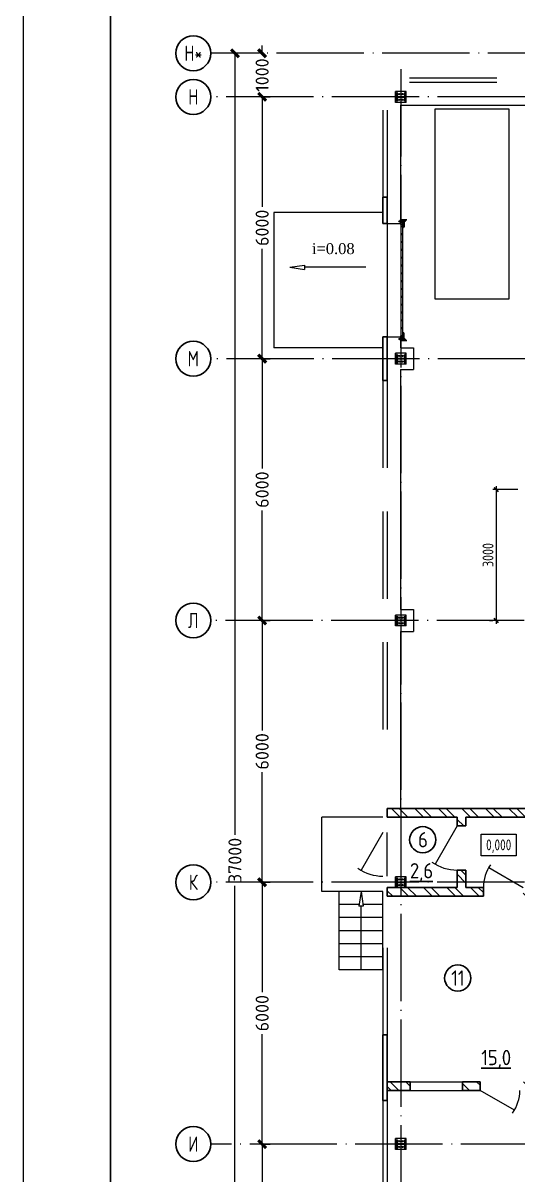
# Model space of a CAD drawing. Extents: x -965262 to 1142518, y -357520 to 71675.
# Drawn here: x -78132 to -66795, y -187860 to -161459 of the extents above; entities that cross this region are included whole.
import ezdxf

# ---------------------------------------------------------------- set-up
doc = ezdxf.new("R2010")
doc.units = 0
doc.header["$LTSCALE"] = 10
doc.linetypes.add('DOTE', pattern=[2.42, 2, -0.2, 0.02, -0.2])
doc.layers.get('0').update_dxf_attribs({"linetype": 'CONTINUOUS', "lineweight": 30})
doc.layers.get('Defpoints').update_dxf_attribs({"linetype": 'CONTINUOUS'})
doc.layers.add('DOTE', color=7, linetype='DOTE', lineweight=9)
doc.styles.add('2.5', font='times.ttf', dxfattribs={"height": 2.5})
doc.styles.add('GOST 2.304', font='isocpeur.ttf', dxfattribs={"width": 0.75, "height": 250})
doc.styles.add('GOST-2.304_Type-B', font='isocpeur.ttf', dxfattribs={"width": 0.9})
doc.styles.get("Standard").update_dxf_attribs({"font": 'isocpeur.ttf', "height": 300})
doc.styles.add('ГОСТ 2м', font='isocpeur.ttf', dxfattribs={"width": 0.8, "height": 250})
doc.dimstyles.get("Standard").update_dxf_attribs({"dimscale": 100, "dimtxt": 300, "dimasz": 1.8, "dimexe": 1.8, "dimexo": 0.625, "dimgap": 0.9, "dimtad": 0, "dimdec": 0, "dimzin": 0, "dimdsep": 46, "dimtxsty": 'Standard', "dimblk": 'ARCHTICK', "dimcen": 0.9, "dimclrd": 256, "dimclre": 256, "dimclrt": 256, "dimadec": 0, "dimazin": 0, "dimtfac": 1, "dimtdec": 0, "dimtofl": 0, "dimtmove": 0, "dimatfit": 3, "dimfxl": 1, "dimtolj": 1, "dimtzin": 0, "dimlwd": 15, "dimlwe": 15, "dimarcsym": 0})
doc.dimstyles.new('ГОСТ 2м', dxfattribs={"dimtxt": 250, "dimasz": 100, "dimexe": 75, "dimexo": 150, "dimgap": 62.5, "dimtad": 1, "dimdec": 0, "dimtxsty": 'ГОСТ 2м', "dimblk": 'ARCHTICK', "dimcen": 150, "dimdle": 75, "dimclrd": 256, "dimclre": 256, "dimclrt": 256, "dimadec": 0, "dimazin": 0, "dimtfac": 1, "dimtdec": 0, "dimtmove": 0, "dimatfit": 3, "dimldrblk": 'OBLIQUE', "dimfxl": 1, "dimlwd": 15, "dimlwe": 15, "dimarcsym": 0})

# ---------------------------------------------------------------- blocks, each defined once
blk = doc.blocks.new('MC2')
at = {"lineweight": 15}
for p, q in [((68127, 41566), (68127, 39900)), ((69794, 41566), (68127, 41566)), ((69794, 41566), (69794, 39900)), ((69794, 39900), (68127, 39900))]:
    blk.add_line(p, q, dxfattribs=at)
for p, q in [((69627, 41400), (68294, 41400)), ((68294, 41400), (68294, 41320)), ((68934, 41320), (68294, 41320)), ((68934, 41320), (68934, 40146)), ((69627, 41320), (68987, 41320)), ((68987, 41320), (68987, 40146)), ((69627, 41400), (69627, 41320)), ((68934, 40146), (68294, 40146)), ((68294, 40146), (68294, 40066)), ((69627, 40066), (68294, 40066)), ((69627, 40146), (68987, 40146)), ((69627, 40146), (69627, 40066))]:
    blk.add_line(p, q)
for centre in [(68527, 41033), (68527, 40433), (69394, 41033), (69394, 40433)]:
    blk.add_circle(centre, 107, dxfattribs=at)
blk = doc.blocks.new('anchor.bolt')
for p, q in [((-0.07, 0), (-0.07, -0.72)), ((0.07, 0), (0.07, -0.06)), ((-0.1, -0.04), (-0.07, -0.03)), ((-0.1, -0.04), (0.09, -0.06)), ((0.07, -0.07), (-0.1, -0.04)), ((-0.1, -0.11), (-0.07, -0.1)), ((-0.1, -0.11), (0.09, -0.13)), ((0.07, -0.14), (-0.1, -0.11)), ((-0.1, -0.18), (-0.07, -0.17)), ((-0.1, -0.18), (0.09, -0.2)), ((0.07, -0.21), (-0.1, -0.18)), ((-0.1, -0.25), (-0.07, -0.24)), ((-0.1, -0.25), (0.09, -0.27)), ((0.07, -0.28), (-0.1, -0.25)), ((-0.1, -0.32), (-0.07, -0.31)), ((-0.1, -0.32), (0.09, -0.34)), ((0.07, -0.35), (-0.1, -0.32)), ((-0.1, -0.39), (-0.07, -0.38)), ((-0.1, -0.39), (0.09, -0.41)), ((0.07, -0.42), (-0.1, -0.39)), ((-0.1, -0.46), (-0.07, -0.45)), ((-0.1, -0.46), (0.09, -0.48)), ((0.07, -0.49), (-0.1, -0.46)), ((-0.1, -0.53), (-0.07, -0.52)), ((-0.1, -0.53), (0.09, -0.55)), ((0.07, -0.56), (-0.1, -0.53)), ((-0.09, -0.6), (-0.07, -0.59)), ((-0.09, -0.6), (0.09, -0.62)), ((0.07, -0.63), (-0.09, -0.6)), ((-0.07, -0.72), (0, -0.8)), ((-0.04, -0.62), (-0.06, -0.63)), ((-0.06, -0.64), (-0.06, -0.63)), ((-0.06, -0.73), (-0.06, -0.64)), ((0, -0.79), (-0.06, -0.73)), ((-0.01, -0.63), (-0.04, -0.62)), ((-0.03, -0.63), (0, -0.79)), ((-0.03, -0.63), (0.01, -0.78)), ((-0.02, -0.63), (0.01, -0.77)), ((-0.01, -0.63), (0.02, -0.76)), ((0.03, -0.69), (-0.01, -0.63)), ((0, -0.64), (0.03, -0.75)), ((0, -0.8), (0.07, -0.72)), ((0, -0.79), (0.03, -0.74)), ((0.01, -0.66), (0.03, -0.74)), ((0.03, -0.74), (0.03, -0.69)), ((0.07, -0.06), (0.09, -0.06)), ((0.09, -0.06), (0.07, -0.07)), ((0.07, -0.07), (0.07, -0.13)), ((0.07, -0.13), (0.09, -0.13)), ((0.09, -0.13), (0.07, -0.14)), ((0.07, -0.14), (0.07, -0.2)), ((0.07, -0.2), (0.09, -0.2)), ((0.09, -0.2), (0.07, -0.21)), ((0.07, -0.21), (0.07, -0.27)), ((0.07, -0.27), (0.09, -0.27)), ((0.09, -0.27), (0.07, -0.28)), ((0.07, -0.28), (0.07, -0.34)), ((0.07, -0.33), (0.09, -0.34)), ((0.09, -0.34), (0.07, -0.35)), ((0.07, -0.35), (0.07, -0.41)), ((0.07, -0.4), (0.09, -0.41)), ((0.09, -0.41), (0.07, -0.42)), ((0.07, -0.42), (0.07, -0.48)), ((0.07, -0.47), (0.09, -0.48)), ((0.09, -0.48), (0.07, -0.49)), ((0.07, -0.49), (0.07, -0.55)), ((0.07, -0.55), (0.09, -0.55)), ((0.09, -0.55), (0.07, -0.56)), ((0.07, -0.56), (0.07, -0.62)), ((0.09, -0.62), (0.07, -0.63)), ((0.07, -0.62), (0.09, -0.62)), ((0.07, -0.63), (0.07, -0.72))]:
    blk.add_line(p, q)
blk.add_arc((0.16, -0.64), 0.222, 187.9982, 219.836)
blk = doc.blocks.new('Крепеж_ворот')
at = {"lineweight": 15}
h = blk.add_hatch(dxfattribs=at)
h.set_pattern_fill('ANSI31', color=256, scale=2, angle=180)
h.set_pattern_definition([(225, (746089.599, 74802.7244), (4.49013, -4.49013), [])])
h.paths.add_polyline_path([(746087, 74804), (746087, 74802), (746091, 74802), (746094, 74802), (746094, 74804)], flags=17)
h.paths.add_polyline_path([(746116, 74802, 0.165118), (746120, 74803), (746124, 74806, -0.301689), (746131, 74807), (746135, 74805, 0.130081), (746138, 74804), (746142, 74804), (746142, 74806), (746138, 74806, -0.130081), (746136, 74807), (746133, 74809, 0.301689), (746123, 74808), (746118, 74805, -0.165112), (746116, 74804), (746064, 74804, -0.414223), (746061, 74807), (746061, 74868), (746059, 74868), (746059, 74869), (746059, 74870), (746059, 74870), (746059, 74871), (746059, 74872), (746059, 74872), (746059, 74873), (746059, 74874), (746059, 74875), (746059, 74876), (746059, 74876), (746059, 74877), (746059, 74877), (746059, 74878), (746059, 74879), (746059, 74879), (746061, 74879), (746061, 74945), (746058, 74945), (746058, 74807, 0.41422), (746064, 74802)])
h = blk.add_hatch(dxfattribs=at)
h.set_pattern_fill('ANSI31', color=256, scale=2, angle=90)
h.set_pattern_definition([(135, (736343.8085, 75928.334), (-4.490128, -4.490128), [])])
edge = h.paths.add_edge_path()
edge.add_ellipse((746065, 74838), major_axis=(-1.67, 1.67), ratio=1, start_angle=45, end_angle=135, ccw=False)
edge.add_line((746063, 74838), (746063, 74868))
edge.add_line((746063, 74868), (746061, 74868))
edge.add_line((746061, 74868), (746061, 74838))
edge.add_ellipse((746065, 74838), major_axis=(-2.89, 2.89), ratio=1, start_angle=45, end_angle=135)
edge.add_line((746065, 74834), (746097, 74834))
edge.add_line((746097, 74834), (746097, 74836))
edge.add_line((746097, 74836), (746065, 74836))
edge = h.paths.add_edge_path()
edge.add_ellipse((746065, 74890), major_axis=(2.89, 2.89), ratio=1, start_angle=106, end_angle=135)
edge.add_line((746061, 74890), (746061, 74879))
edge.add_line((746061, 74879), (746063, 74879))
edge.add_line((746063, 74879), (746063, 74890))
edge.add_ellipse((746065, 74890), major_axis=(-1.67, 1.67), ratio=1, start_angle=16, end_angle=45, ccw=False)
edge.add_line((746063, 74891), (746070, 74904))
edge.add_ellipse((746079, 74899), major_axis=(7.45, 7.45), ratio=1, start_angle=-3, end_angle=106, ccw=False)
edge.add_line((746087, 74906), (746097, 74894))
edge.add_line((746097, 74894), (746099, 74895))
edge.add_line((746099, 74895), (746088, 74907))
edge.add_ellipse((746079, 74899), major_axis=(8.67, 8.67), ratio=1, start_angle=-3, end_angle=106)
edge.add_line((746068, 74905), (746062, 74892))
h = blk.add_hatch(color=256, dxfattribs=at)
h.dxf.hatch_style = 1
h.paths.add_polyline_path([(746146, 74809), (746143, 74810, 0.10613), (746142, 74810), (746136, 74809, -0.181324), (746135, 74810, 0.335683), (746120, 74809, -0.119126), (746119, 74809, 0.371631), (746118, 74808), (746118, 74808, 0.451909), (746119, 74807, 0.124341), (746121, 74808, -0.343618), (746134, 74808, 0.181324), (746137, 74808), (746143, 74808, -0.110452), (746143, 74808), (746147, 74807, -0.710497), (746147, 74805), (746143, 74804), (746136, 74804, -0.178994), (746133, 74805, 0.369834), (746130, 74805, -0.178993), (746127, 74804), (746122, 74804, 0.120709), (746122, 74804), (746120, 74803, -0.017147), (746119, 74802, 0.538795), (746120, 74802), (746127, 74802, 0.207608), (746131, 74804, -0.433918), (746132, 74804, 0.207608), (746135, 74802), (746143, 74802, 0.079707), (746143, 74802), (746148, 74804, 0.461502), (746149, 74807, -0.250825), (746149, 74808, -0.128039), (746173, 74816, 0.416657), (746174, 74816), (746174, 74817, 0.409849), (746173, 74817, 0.127248)])
for p, q in [((746058, 74807), (746058, 74945)), ((746058, 74945), (746061, 74945)), ((746059, 74879), (746063, 74879)), ((746059, 74868), (746059, 74879)), ((746059, 74868), (746063, 74868)), ((746061, 74879), (746061, 74945)), ((746061, 74879), (746061, 74890)), ((746061, 74807), (746061, 74868)), ((746061, 74838), (746061, 74868)), ((746068, 74905), (746062, 74892)), ((746070, 74904), (746063, 74891)), ((746063, 74838), (746063, 74890)), ((746064, 74883), (746063, 74883)), ((746064, 74865), (746063, 74865)), ((746064, 74883), (746064, 74874)), ((746067, 74880), (746064, 74883)), ((746064, 74875), (746064, 74873)), ((746064, 74874), (746064, 74865)), ((746067, 74868), (746064, 74865)), ((746064, 74804), (746116, 74804)), ((746064, 74802), (746116, 74802)), ((746097, 74836), (746065, 74836)), ((746097, 74834), (746065, 74834)), ((746067, 74880), (746067, 74875)), ((746067, 74873), (746067, 74868)), ((746079, 74806), (746102, 74806)), ((746079, 74806), (746079, 74804)), ((746079, 74804), (746102, 74804)), ((746082, 74814), (746081, 74813)), ((746081, 74813), (746081, 74806)), ((746099, 74814), (746082, 74814)), ((746086, 74813), (746086, 74806)), ((746087, 74906), (746097, 74894)), ((746088, 74907), (746099, 74895)), ((746095, 74813), (746095, 74806)), ((746097, 74894), (746099, 74895)), ((746097, 74834), (746097, 74836)), ((746099, 74814), (746100, 74813)), ((746100, 74813), (746100, 74806)), ((746102, 74806), (746102, 74804)), ((746118, 74805), (746123, 74808)), ((746120, 74803), (746124, 74806)), ((746135, 74805), (746131, 74807)), ((746136, 74807), (746133, 74809)), ((746142, 74806), (746138, 74806)), ((746138, 74804), (746142, 74804)), ((746142, 74806), (746142, 74804)), ((746142, 74804), (746142, 74806)), ((746143, 74804), (746147, 74805)), ((746143, 74802), (746148, 74804)), ((746174, 74817), (746174, 74816))]:
    blk.add_line(p, q)
for p, q in [((746061, 74879), (746061, 74881)), ((746061, 74834), (746061, 74868)), ((746063, 74883), (746063, 74874)), ((746063, 74874), (746063, 74865)), ((746073, 74842), (746073, 74905)), ((746073, 74896), (746077, 74892)), ((746073, 74851), (746077, 74855)), ((746074, 74886), (746074, 74861)), ((746074, 74880), (746076, 74880)), ((746074, 74867), (746076, 74867)), ((746076, 74886), (746076, 74883)), ((746076, 74883), (746076, 74886)), ((746076, 74886), (746077, 74886)), ((746076, 74864), (746076, 74883)), ((746077, 74873), (746076, 74880)), ((746076, 74880), (746076, 74867)), ((746077, 74873), (746076, 74867)), ((746076, 74864), (746076, 74861)), ((746076, 74864), (746076, 74861)), ((746076, 74861), (746077, 74861)), ((746077, 74886), (746077, 74892)), ((746077, 74861), (746077, 74855)), ((746081, 74898), (746081, 74886)), ((746081, 74849), (746081, 74861)), ((746087, 74898), (746082, 74898)), ((746082, 74886), (746087, 74886)), ((746082, 74861), (746087, 74861)), ((746087, 74849), (746082, 74849)), ((746087, 74899), (746087, 74898)), ((746087, 74886), (746087, 74898)), ((746087, 74886), (746098, 74886)), ((746087, 74849), (746087, 74861)), ((746087, 74861), (746098, 74861)), ((746087, 74847), (746087, 74849)), ((746099, 74885), (746099, 74883)), ((746099, 74883), (746099, 74864)), ((746099, 74882), (746100, 74882)), ((746099, 74865), (746100, 74865)), ((746099, 74862), (746099, 74864)), ((746100, 74861), (746100, 74886)), ((746100, 74886), (746110, 74886)), ((746100, 74861), (746110, 74861)), ((746110, 74861), (746110, 74886)), ((746110, 74881), (746225, 74881)), ((746110, 74865), (746212, 74865)), ((746114, 74877), (746225, 74877)), ((746250, 74859), (746250, 74863))]:
    blk.add_line(p, q, dxfattribs=at)
at = {"lineweight": 15, "ltscale": 0.5}
for p, q in [((746076, 74886), (746074, 74886)), ((746076, 74861), (746074, 74861))]:
    blk.add_line(p, q, dxfattribs=at)
at = {"lineweight": 15, "extrusion": (-1.7375e-14, 1, 0)}
for p, q in [((746113, 74884), (746225, 74884)), ((746113, 74863), (746113, 74884)), ((746113, 74863), (746136, 74863)), ((746117, 74857), (746117, 74829)), ((746117, 74826), (746119, 74823)), ((746119, 74823), (746123, 74825)), ((746121, 74857), (746121, 74829)), ((746123, 74825), (746121, 74828)), ((746123, 74863), (746123, 74863)), ((746250, 74863), (746123, 74863)), ((746250, 74859), (746123, 74859)), ((746124, 74840), (746124, 74849)), ((746136, 74882), (746157, 74882)), ((746136, 74863), (746136, 74882)), ((746157, 74882), (746157, 74863)), ((746157, 74863), (746212, 74863))]:
    blk.add_line(p, q, dxfattribs=at)
at = {"lineweight": 15, "ltscale": 0.5, "extrusion": (-1.7375e-14, 1, 0)}
for p, q in [((746113, 74880), (746225, 74880)), ((746136, 74866), (746113, 74866)), ((746115, 74871), (746120, 74871)), ((746121, 74857), (746117, 74857)), ((746117, 74852), (746117, 74854)), ((746121, 74840), (746117, 74840)), ((746117, 74837), (746117, 74835)), ((746121, 74829), (746117, 74829)), ((746120, 74839), (746120, 74850)), ((746124, 74848), (746120, 74848)), ((746124, 74841), (746120, 74841)), ((746123, 74869), (746123, 74863)), ((746123, 74863), (746123, 74859)), ((746140, 74863), (746140, 74859)), ((746153, 74863), (746153, 74859)), ((746212, 74866), (746157, 74866)), ((746173, 74863), (746173, 74859))]:
    blk.add_line(p, q, dxfattribs=at)
at = {"lineweight": 15, "extrusion": (-2.77556e-16, -1, 0)}
for p, q in [((746225, 74866), (746114, 74866)), ((746128, 74866), (746128, 74863)), ((746138, 74866), (746138, 74863)), ((746164, 74866), (746164, 74863)), ((746174, 74866), (746174, 74863)), ((746201, 74866), (746201, 74863)), ((746210, 74866), (746210, 74863)), ((746225, 74884), (746225, 74863))]:
    blk.add_line(p, q, dxfattribs=at)
at = {"extrusion": (-1, -4.26669e-14, 0)}
for p, q in [((746118, 74808), (746118, 74808)), ((746136, 74809), (746142, 74810)), ((746143, 74808), (746137, 74808)), ((746143, 74810), (746146, 74809)), ((746147, 74807), (746143, 74808))]:
    blk.add_line(p, q, dxfattribs=at)
at = {"extrusion": (-1, -4.2422e-14, 1.22461e-16)}
for p, q in [((746119, 74803), (746122, 74804)), ((746127, 74802), (746120, 74802)), ((746122, 74804), (746127, 74804)), ((746143, 74802), (746135, 74802)), ((746136, 74804), (746143, 74804))]:
    blk.add_line(p, q, dxfattribs=at)
for centre, radius, start, end in [((746064, 74807), 5.62, 180, 270), ((746064, 74807), 3.11, 180, 270), ((746082, 74804), 10.4, 68.2753, 87.8782), ((746091, 74798), 16.2, 73.306, 107.292), ((746099, 74804), 10.4, 92.1218, 111.7247), ((746116, 74807), 3.11, 270, 307.5043), ((746116, 74807), 5.62, 270, 307.5043), ((746119, 74808), 0.586, 91.7247, 173.2711), ((746119, 74807), 0.586, 173.2711, 270.547), ((746118, 74812), 3.52, 271.7247, 298.8983), ((746118, 74812), 5.21, 270.547, 298.8983), ((746128, 74799), 12.4, 54.8903, 129.1143), ((746128, 74799), 10.7, 54.8903, 130.7448), ((746128, 74801), 8.97, 60.3534, 127.5043), ((746128, 74801), 8.97, 60.3534, 127.5043), ((746128, 74801), 8.97, 60.3534, 127.5043), ((746128, 74801), 6.46, 60.3534, 127.5043), ((746136, 74811), 3.54, 234.8903, 276), ((746136, 74811), 1.86, 234.8903, 276), ((746138, 74810), 5.62, 240.3534, 270), ((746138, 74810), 3.11, 240.3534, 270), ((746143, 74810), 0.292, 71.7675, 96), ((746143, 74808), 0.292, 70.7873, 96), ((746176, 74761), 56.8, 93.2805, 122.2878), ((746147, 74806), 0.562, 289.2127, 70.7873), ((746147, 74806), 2.25, 288.2291, 27.3228), ((746176, 74765), 50.3, 93.6593, 122.8448), ((746150, 74807), 0.586, 151, 207.3228), ((746173, 74817), 0.6, 4.1357, 93.2805), ((746173, 74816), 0.6, 273.6593, 4.1357)]:
    blk.add_arc(centre, radius, start, end)
at = {"lineweight": 15}
for centre, radius, start, end in [((746079, 74899), 8.28, 0, 136.0097), ((746079, 74847), 8.28, 223.9903, 0), ((746077, 74883), 0.956, 180, 270), ((746077, 74883), 0.75, 180, 270), ((746077, 74864), 0.956, 90, 180), ((746077, 74864), 0.75, 90, 180), ((746076, 74892), 0.375, 0, 45), ((746076, 74855), 0.375, 315, 0), ((746082, 74898), 0.375, 91, 180), ((746082, 74886), 0.75, 180, 270), ((746082, 74861), 0.75, 90, 180), ((746082, 74849), 0.375, 180, 269), ((746098, 74885), 0.375, 0, 90), ((746098, 74862), 0.375, 270, 0), ((746123, 74857), 5.92, 90, 180), ((746123, 74829), 5.92, 180, 199.6464), ((746123, 74857), 1.87, 90, 180), ((746129, 74855), 8.15, 194.9986, 233.9214), ((746129, 74833), 8.15, 126.0786, 165.0014), ((746123, 74829), 1.87, 180, 185.5313)]:
    blk.add_arc(centre, radius, start, end, dxfattribs=at)
at = {"lineweight": 15, "ltscale": 0.5}
for centre, radius, start, end in [((746119, 74852), 2.25, 195, 270), ((746119, 74836), 2.25, 90, 165), ((746119, 74850), 0.375, 0, 90), ((746119, 74839), 0.375, 270, 0)]:
    blk.add_arc(centre, radius, start, end, dxfattribs=at)
at = {"extrusion": (-1.22461e-16, -5.20252e-30, -1)}
for centre, radius, start, end in [((-746120, 74802), 0.187, 270, 62.4687), ((-746122, 74803), 0.586, 62.4687, 90), ((-746127, 74809), 4.69, 229.4077, 270), ((-746127, 74807), 4.69, 223.0863, 270), ((-746131, 74803), 2.32, 49.4077, 130.5923), ((-746131, 74803), 0.637, 43.0863, 136.9137), ((-746135, 74807), 4.69, 270, 316.9137), ((-746136, 74809), 4.69, 270, 310.5923), ((-746143, 74804), 0.292, 250.7873, 270), ((-746143, 74802), 0.292, 251.7709, 270)]:
    blk.add_arc(centre, radius, start, end, dxfattribs=at)
at = {"extrusion": (0, 0, -1)}
for centre, major_axis, start_param, end_param in [((746065, 74890), (2.89, 2.89), 3.926991, 4.433136), ((746065, 74838), (-2.89, 2.89), 3.926991, 5.497787), ((746065, 74890), (-1.67, 1.67), 5.497787, 6.003933), ((746065, 74838), (-1.67, 1.67), 3.926991, 5.497787), ((746079, 74899), (8.67, 8.67), 4.433136, 6.335545), ((746079, 74899), (7.45, 7.45), 4.433136, 6.335545)]:
    blk.add_ellipse(centre, major_axis=major_axis, ratio=1, start_param=start_param, end_param=end_param, dxfattribs=at)
for points in [[(746067, 74875), (746066, 74875), (746064, 74875)], [(746064, 74873), (746066, 74873), (746067, 74873)]]:
    blk.add_rational_spline(points, [1, 1.01284142743, 1], degree=2)
at = {"lineweight": 15, "ltscale": 0.5}
for points, knots in [([(746115, 74871), (746115, 74871), (746114, 74871), (746114, 74871), (746114, 74872), (746113, 74872), (746113, 74872), (746113, 74873), (746113, 74873), (746113, 74873)], [0.37141352, 0.37141352, 0.37141352, 0.37141352, 0.39402571, 0.39402571, 0.41663789, 0.41663789, 0.43959523, 0.43959523, 0.46255257, 0.46255257, 0.46255257, 0.46255257]), ([(746123, 74869), (746123, 74869), (746123, 74869), (746122, 74870), (746122, 74870), (746122, 74871), (746122, 74871), (746121, 74871), (746121, 74871), (746120, 74871)], [0.28027447, 0.28027447, 0.28027447, 0.28027447, 0.30323181, 0.30323181, 0.32618916, 0.32618916, 0.34880134, 0.34880134, 0.37141352, 0.37141352, 0.37141352, 0.37141352])]:
    blk.add_open_spline(points, degree=3, knots=knots, dxfattribs=at)
at = {"lineweight": 15}
for points in [[(746117, 74827), (746117, 74827), (746117, 74826), (746117, 74826)], [(746121, 74828), (746121, 74828), (746121, 74828), (746121, 74829)]]:
    blk.add_open_spline(points, degree=3, dxfattribs=at)
at = {"xscale": -50.80000000000001, "yscale": 50.80000000000001, "zscale": 50.80000000000001}
blk.add_blockref('anchor.bolt', (746091, 74804), dxfattribs=at)
blk = doc.blocks.new('_ArchTick')
at = {"color": 0, "linetype": 'ByBlock', "lineweight": 0, "const_width": 0.4}
blk.add_lwpolyline([(-0.5, -0.5), (0.5, 0.5)], dxfattribs=at)
blk = doc.blocks.new('*D1431')
at = {"lineweight": 15, "transparency": 16777216}
for p, q in [((-72655, -187152), (-72655, -189672)), ((-72593, -187152), (-72475, -187152)), ((-72655, -193152), (-72655, -190632)), ((-72593, -193152), (-72475, -193152))]:
    blk.add_line(p, q, dxfattribs=at)
at = {"layer": 'Defpoints', "color": 0, "lineweight": 15, "transparency": 16777216}
for p in [(-72655, -187152), (-72655, -187152), (-72655, -193152, 1451)]:
    blk.add_point(p, dxfattribs=at)
at = {"lineweight": 15, "transparency": 16777216, "xscale": 180, "yscale": 180, "zscale": 180}
for p, rotation in [((-72655, -187152), 90), ((-72655, -193152), 270)]:
    blk.add_blockref('_ArchTick', p, dxfattribs=dict(at, rotation=rotation))
at = {"lineweight": 15, "transparency": 16777216, "insert": (-72655, -190152), "char_height": 300, "attachment_point": 5, "rotation": 90}
blk.add_mtext('\\A1;6000', dxfattribs=at)
blk = doc.blocks.new('*D1432')
at = {"lineweight": 15, "transparency": 16777216}
for p, q in [((-72655, -181152), (-72655, -183672)), ((-72593, -181152), (-72475, -181152)), ((-72655, -187152), (-72655, -184632)), ((-72593, -187152), (-72475, -187152))]:
    blk.add_line(p, q, dxfattribs=at)
at = {"layer": 'Defpoints', "color": 0, "lineweight": 15, "transparency": 16777216}
for p in [(-72655, -181152), (-72655, -181152), (-72655, -187152, 1451)]:
    blk.add_point(p, dxfattribs=at)
at = {"lineweight": 15, "transparency": 16777216, "xscale": 180, "yscale": 180, "zscale": 180}
for p, rotation in [((-72655, -181152), 90), ((-72655, -187152), 270)]:
    blk.add_blockref('_ArchTick', p, dxfattribs=dict(at, rotation=rotation))
at = {"lineweight": 15, "transparency": 16777216, "insert": (-72655, -184152), "char_height": 300, "attachment_point": 5, "rotation": 90}
blk.add_mtext('\\A1;6000', dxfattribs=at)
blk = doc.blocks.new('*D1433')
at = {"lineweight": 15, "transparency": 16777216}
for p, q in [((-72655, -175152), (-72655, -177672)), ((-72593, -175152), (-72475, -175152)), ((-72655, -181152), (-72655, -178632)), ((-72593, -181152), (-72475, -181152))]:
    blk.add_line(p, q, dxfattribs=at)
at = {"layer": 'Defpoints', "color": 0, "lineweight": 15, "transparency": 16777216}
for p in [(-72655, -175152), (-72655, -175152), (-72655, -181152, 1451)]:
    blk.add_point(p, dxfattribs=at)
at = {"lineweight": 15, "transparency": 16777216, "xscale": 180, "yscale": 180, "zscale": 180}
for p, rotation in [((-72655, -175152), 90), ((-72655, -181152), 270)]:
    blk.add_blockref('_ArchTick', p, dxfattribs=dict(at, rotation=rotation))
at = {"lineweight": 15, "transparency": 16777216, "insert": (-72655, -178152), "char_height": 300, "attachment_point": 5, "rotation": 90}
blk.add_mtext('\\A1;6000', dxfattribs=at)
blk = doc.blocks.new('*D1434')
at = {"lineweight": 15, "transparency": 16777216}
for p, q in [((-72655, -169152), (-72655, -171672)), ((-72593, -169152), (-72475, -169152)), ((-72655, -175152), (-72655, -172632)), ((-72593, -175152), (-72475, -175152))]:
    blk.add_line(p, q, dxfattribs=at)
at = {"layer": 'Defpoints', "color": 0, "lineweight": 15, "transparency": 16777216}
for p in [(-72655, -169152), (-72655, -169152), (-72655, -175152, 1451)]:
    blk.add_point(p, dxfattribs=at)
at = {"lineweight": 15, "transparency": 16777216, "xscale": 180, "yscale": 180, "zscale": 180}
for p, rotation in [((-72655, -169152), 90), ((-72655, -175152), 270)]:
    blk.add_blockref('_ArchTick', p, dxfattribs=dict(at, rotation=rotation))
at = {"lineweight": 15, "transparency": 16777216, "insert": (-72655, -172152), "char_height": 300, "attachment_point": 5, "rotation": 90}
blk.add_mtext('\\A1;6000', dxfattribs=at)
blk = doc.blocks.new('*D1435')
at = {"lineweight": 15, "transparency": 16777216}
for p, q in [((-72655, -163152), (-72655, -165672)), ((-72593, -163152), (-72475, -163152)), ((-72655, -169152), (-72655, -166632)), ((-72593, -169152), (-72475, -169152))]:
    blk.add_line(p, q, dxfattribs=at)
at = {"layer": 'Defpoints', "color": 0, "lineweight": 15, "transparency": 16777216}
for p in [(-72655, -163152), (-72655, -163152), (-72655, -169152, 1451)]:
    blk.add_point(p, dxfattribs=at)
at = {"lineweight": 15, "transparency": 16777216, "xscale": 180, "yscale": 180, "zscale": 180}
for p, rotation in [((-72655, -163152), 90), ((-72655, -169152), 270)]:
    blk.add_blockref('_ArchTick', p, dxfattribs=dict(at, rotation=rotation))
at = {"lineweight": 15, "transparency": 16777216, "insert": (-72655, -166152), "char_height": 300, "attachment_point": 5, "rotation": 90}
blk.add_mtext('\\A1;6000', dxfattribs=at)
blk = doc.blocks.new('*D1436')
at = {"lineweight": 15, "transparency": 16777216}
for p, q in [((-72655, -162152), (-72655, -161972)), ((-72718, -162152), (-72835, -162152)), ((-72718, -163152), (-72835, -163152)), ((-72655, -163152), (-72655, -163332))]:
    blk.add_line(p, q, dxfattribs=at)
at = {"layer": 'Defpoints', "color": 0, "lineweight": 15, "transparency": 16777216}
for p in [(-72655, -162152), (-72655, -162152), (-72655, -163152, 1451)]:
    blk.add_point(p, dxfattribs=at)
at = {"lineweight": 15, "transparency": 16777216, "xscale": 180, "yscale": 180, "zscale": 180}
for p, rotation in [((-72655, -162152), 270), ((-72655, -163152), 90)]:
    blk.add_blockref('_ArchTick', p, dxfattribs=dict(at, rotation=rotation))
at = {"lineweight": 15, "transparency": 16777216, "insert": (-72655, -162652), "char_height": 300, "attachment_point": 5, "rotation": 90}
blk.add_mtext('\\A1;1000', dxfattribs=at)
blk = doc.blocks.new('*D1437')
at = {"lineweight": 15, "transparency": 16777216}
for p, q in [((-73341, -162152), (-73458, -162152)), ((-73278, -162152), (-73278, -180067)), ((-73278, -199152), (-73278, -181237)), ((-72606, -199152), (-73458, -199152))]:
    blk.add_line(p, q, dxfattribs=at)
at = {"layer": 'Defpoints', "color": 0, "lineweight": 15, "transparency": 16777216}
for p in [(-73278, -162152), (-73278, -162152), (-72543, -199152)]:
    blk.add_point(p, dxfattribs=at)
at = {"lineweight": 15, "transparency": 16777216, "xscale": 180, "yscale": 180, "zscale": 180}
for p, rotation in [((-73278, -162152), 90), ((-73278, -199152), 270)]:
    blk.add_blockref('_ArchTick', p, dxfattribs=dict(at, rotation=rotation))
at = {"lineweight": 15, "transparency": 16777216, "insert": (-73278, -180652), "char_height": 300, "attachment_point": 5, "rotation": 90}
blk.add_mtext('\\A1;37000', dxfattribs=at)
blk = doc.blocks.new('*D1438')
at = {"lineweight": 15, "transparency": 16777216}
for p, q in [((-67294, -172077), (-67294, -175227)), ((-66798, -172152), (-67369, -172152)), ((-67444, -175152), (-67369, -175152))]:
    blk.add_line(p, q, dxfattribs=at)
at = {"layer": 'Defpoints', "color": 0, "lineweight": 15, "transparency": 16777216}
for p in [(-66648, -172152, -12611), (-67294, -175152), (-67294, -175152)]:
    blk.add_point(p, dxfattribs=at)
at = {"lineweight": 15, "transparency": 16777216, "xscale": 100, "yscale": 100, "zscale": 100}
for p, rotation in [((-67294, -172152), 90), ((-67294, -175152), 270)]:
    blk.add_blockref('_ArchTick', p, dxfattribs=dict(at, rotation=rotation))
at = {"lineweight": 15, "transparency": 16777216, "insert": (-67481, -173652), "char_height": 250, "attachment_point": 5, "rotation": 90, "style": 'ГОСТ 2м'}
blk.add_mtext('3000', dxfattribs=at)
blk = doc.blocks.new('_Oblique')
at = {"color": 0, "linetype": 'ByBlock', "lineweight": -2}
blk.add_line((-0.5, -0.5), (0.5, 0.5), dxfattribs=at)

msp = doc.modelspace()

# ---------------------------------------------------------------- hatches: boundary and pattern name
at = {"lineweight": 15}
h = msp.add_hatch(dxfattribs=at)
h.set_pattern_fill('ANSI32', scale=40, angle=90, style=0)
h.set_pattern_definition([(135, (-41513.9, -162921.8), (-269.4077, -269.4077), []), (135, (-41513.9, -162742.18), (-269.4077, -269.4077), [])])
h.paths.add_polyline_path([(-41427.2, -162817.1), (-41627.2, -162817.1), (-41627.2, -163152.1), (-41427.2, -163152.1)])
h.paths.add_polyline_path([(-41427.2, -163152.1), (-41627.2, -163152.1), (-41627.2, -164477.1), (-43632.2, -164477.1), (-43632.2, -164677.1), (-41427.2, -164677.1)])
h.paths.add_polyline_path([(-43832.2, -164477.1), (-45352.2, -164477.1), (-45352.2, -167242.1), (-45152.2, -167242.1), (-45152.2, -164677.1), (-43832.2, -164677.1)], flags=16)
h.paths.add_polyline_path([(-43632.2, -164677.1), (-43832.2, -164677.1), (-43832.2, -167242.1), (-43632.2, -167242.1)], flags=17)
h.paths.add_polyline_path([(-43632.2, -163152.1), (-43832.2, -163152.1), (-43832.2, -164477.1), (-43632.2, -164477.1)], flags=17)
h.paths.add_polyline_path([(-43632.2, -162817.1), (-43832.2, -162817.1), (-43832.2, -163152.1), (-43632.2, -163152.1)])
h.paths.add_polyline_path([(-56992.4, -172937.1), (-57392.4, -172937.1), (-57392.4, -173327.1), (-56992.4, -173327.1)])
h.paths.add_polyline_path([(-59982.4, -172937.1), (-60382.4, -172937.1), (-60382.4, -173327.1), (-59982.4, -173327.1)], flags=17)
h.paths.add_polyline_path([(-49062.4, -172002.1), (-49452.4, -172002.1), (-49452.4, -172402.1), (-49062.4, -172402.1)], flags=17)
h.paths.add_polyline_path([(-64417.4, -182372.1), (-64492.4, -182372.1), (-64492.4, -183072.1), (-65377.4, -183072.1), (-65377.4, -183172.1), (-64417.4, -183172.1)], flags=17)
h.paths.add_polyline_path([(-63352.4, -183072.1), (-64292.4, -183072.1), (-64292.4, -182372.1), (-64317.4, -182372.1), (-64317.4, -183172.1), (-63352.4, -183172.1)])
h.paths.add_polyline_path([(-64417.4, -181472.1), (-64492.4, -181472.1), (-64492.4, -181662.1), (-64417.4, -181662.1)], flags=16)
h.paths.add_polyline_path([(-64292.4, -181472.1), (-64317.4, -181472.1), (-64317.4, -181662.1), (-64292.4, -181662.1)], flags=17)
h.paths.add_polyline_path([(-65377.4, -181472.1), (-65427.4, -181472.1), (-65427.4, -183072.1), (-65377.4, -183072.1)], flags=17)
h.paths.add_polyline_path([(-65477.4, -181472.1), (-65627.4, -181472.1), (-65627.4, -183272.1), (-65477.4, -183272.1)], flags=17)
h.paths.add_polyline_path([(-41427.2, -162817.1), (-41627.2, -162817.1), (-41627.2, -163152.1), (-41427.2, -163152.1)])
h.paths.add_polyline_path([(-69477.4, -185722), (-69787.4, -185722), (-69787.4, -185922), (-69477.4, -185922)])
h.paths.add_polyline_path([(-69262.4, -185722), (-69477.4, -185722), (-69477.4, -185922), (-69262.4, -185922)])
h.paths.add_polyline_path([(-67662.4, -185722), (-68062.4, -185722), (-68062.4, -185922), (-67662.4, -185922)])
h.paths.add_polyline_path([(-66352.4, -185722), (-66752.4, -185722), (-66752.4, -185922), (-66352.4, -185922)])
h.paths.add_polyline_path([(-64752.4, -185722), (-65152.4, -185722), (-65152.4, -185922), (-64752.4, -185922)])
h.paths.add_polyline_path([(-63477.4, -185722), (-63552.4, -185722), (-63552.4, -185922), (-63477.4, -185922)])
h.paths.add_polyline_path([(-63477.4, -162717.1), (-63812.4, -162717.1), (-63812.4, -162917.1), (-63477.4, -162917.1)])
h.paths.add_polyline_path([(-63152.4, -162717.1), (-63477.4, -162717.1), (-63477.4, -162917.1), (-63352.4, -162917.1), (-63352.4, -162977.1), (-63302.4, -162977.1), (-63302.4, -163152.1), (-63152.4, -163152.1)])
h.paths.add_polyline_path([(-63152.4, -163152.1), (-63302.4, -163152.1), (-63302.4, -163327.1), (-63352.4, -163327.1), (-63352.4, -168977.1), (-63302.4, -168977.1), (-63302.4, -169152.1), (-63152.4, -169152.1)])
h.paths.add_polyline_path([(-63152.4, -169152.1), (-63302.4, -169152.1), (-63302.4, -169327.1), (-63352.4, -169327.1), (-63352.4, -174977.1), (-63302.4, -174977.1), (-63302.4, -175152.1), (-63152.4, -175152.1), (-63152.4, -173527.1), (-57477.4, -173527.1), (-57477.4, -173327.1), (-63152.4, -173327.1)])
h.paths.add_polyline_path([(-63152.4, -175152.1), (-63302.4, -175152.1), (-63302.4, -175327.1), (-63352.4, -175327.1), (-63352.4, -178262.1), (-63152.4, -178262.1)])
h.paths.add_polyline_path([(-63152.4, -179262.1), (-63352.4, -179262.1), (-63352.4, -179462.1), (-63477.4, -179462.1), (-63477.4, -179662.1), (-63352.4, -179662.1), (-63352.4, -179862.1), (-63152.4, -179862.1)])
h.paths.add_polyline_path([(-63477.4, -179462.1), (-66477.4, -179462.1), (-66477.4, -179662.1), (-63477.4, -179662.1)])
h.paths.add_polyline_path([(-66477.4, -179462.1), (-69477.4, -179462.1), (-69477.4, -179662.1), (-68187.4, -179662.1), (-68187.4, -179862.1), (-67987.4, -179862.1), (-67987.4, -179662.1), (-66477.4, -179662.1)])
h.paths.add_polyline_path([(-69477.4, -179462.1), (-69787.4, -179462.1), (-69787.4, -179662.1), (-69477.4, -179662.1)])
h.paths.add_polyline_path([(-69477.4, -181272.1), (-69787.4, -181272.1), (-69787.4, -181472.1), (-69477.4, -181472.1)])
h.paths.add_polyline_path([(-67587.4, -181272.1), (-67987.4, -181272.1), (-67987.4, -181152.1), (-68187.4, -181152.1), (-68187.4, -181272.1), (-69477.4, -181272.1), (-69477.4, -181472.1), (-67587.4, -181472.1)])
h.paths.add_polyline_path([(-67987.4, -180872.1), (-68187.4, -180872.1), (-68187.4, -181152.1), (-67987.4, -181152.1)])
h.paths.add_polyline_path([(-66477.4, -181327.1), (-66652.4, -181327.1), (-66652.4, -181272.1), (-66677.4, -181272.1), (-66677.4, -181472.1), (-66477.4, -181472.1)])
h.paths.add_polyline_path([(-65277.4, -181272.1), (-66302.4, -181272.1), (-66302.4, -181327.1), (-66477.4, -181327.1), (-66477.4, -181472.1), (-65477.4, -181472.1), (-65477.4, -183272.1), (-63477.4, -183272.1), (-63477.4, -183172.1), (-64317.4, -183172.1), (-64317.4, -182372.1), (-64417.4, -182372.1), (-64417.4, -183172.1), (-65377.4, -183172.1), (-65377.4, -181472.1), (-65277.4, -181472.1)])
h.paths.add_polyline_path([(-63152.4, -181472.1), (-62752.9, -181472.1), (-62752.9, -181272.1), (-63152.4, -181272.1), (-63152.4, -181152.1), (-63302.4, -181152.1), (-63302.4, -181327.1), (-63477.4, -181327.1), (-63477.4, -181472.1), (-63352.4, -181472.1), (-63352.4, -183172.1), (-63477.4, -183172.1), (-63477.4, -183272.1), (-63352.4, -183272.1), (-63352.4, -185722), (-63477.4, -185722), (-63477.4, -185922), (-63152.4, -185922)])
h.paths.add_polyline_path([(-63477.4, -181327.1), (-63652.4, -181327.1), (-63652.4, -181272.1), (-64567.4, -181272.1), (-64567.4, -181472.1), (-64417.4, -181472.1), (-64417.4, -181662.1), (-64317.4, -181662.1), (-64317.4, -181472.1), (-63477.4, -181472.1)], flags=17)
h.paths.add_polyline_path([(-63152.4, -180872.1), (-63352.4, -180872.1), (-63352.4, -180977.1), (-63302.4, -180977.1), (-63302.4, -181152.1), (-63152.4, -181152.1)])
h.paths.add_polyline_path([(-61442.9, -181152.1), (-61642.9, -181152.1), (-61642.9, -181272.1), (-61842.9, -181272.1), (-61842.9, -181472.1), (-61442.9, -181472.1), (-61442.9, -181377.1)])
h.paths.add_polyline_path([(-61442.9, -175252.1), (-57652.4, -175252.1), (-57652.4, -175152.1), (-61642.9, -175152.1), (-61642.9, -181152.1), (-61442.9, -181152.1)])
h.paths.add_polyline_path([(-57652.4, -175052.1), (-61642.9, -175052.1), (-61642.9, -175152.1), (-57652.4, -175152.1)], flags=16)
h.paths.add_polyline_path([(-51652.4, -175152.1), (-57302.4, -175152.1), (-57302.4, -175252.1), (-51652.4, -175252.1)])
h.paths.add_polyline_path([(-51652.4, -175052.1), (-57302.4, -175052.1), (-57302.4, -175152.1), (-51652.4, -175152.1)])
h.paths.add_polyline_path([(-50862.4, -175152.1), (-51302.4, -175152.1), (-51302.4, -175252.1), (-50862.4, -175252.1)])
h.paths.add_polyline_path([(-50862.4, -175052.1), (-51302.4, -175052.1), (-51302.4, -175152.1), (-50862.4, -175152.1)])
h.paths.add_polyline_path([(-53877.4, -173377.1), (-54052.4, -173377.1), (-54052.4, -173327.1), (-57477.4, -173327.1), (-57477.4, -173527.1), (-53877.4, -173527.1)])
h.paths.add_polyline_path([(-51477.4, -173377.1), (-51652.4, -173377.1), (-51652.4, -173327.1), (-53702.4, -173327.1), (-53702.4, -173377.1), (-53877.4, -173377.1), (-53877.4, -173527.1), (-51477.4, -173527.1)])
h.paths.add_polyline_path([(-51152.4, -173202.1), (-51302.4, -173202.1), (-51302.4, -173377.1), (-51477.4, -173377.1), (-51477.4, -173527.1), (-51152.4, -173527.1)])
h.paths.add_polyline_path([(-51152.4, -169152.1), (-51352.4, -169152.1), (-51352.4, -173027.1), (-51302.4, -173027.1), (-51302.4, -173202.1), (-51152.4, -173202.1)])
h.paths.add_polyline_path([(-51152.4, -168152.1), (-51302.4, -168152.1), (-51302.4, -168327.1), (-51352.4, -168327.1), (-51352.4, -169152.1), (-51152.4, -169152.1)])
h.paths.add_polyline_path([(-47162.4, -167242.1), (-51152.4, -167242.1), (-51152.4, -163152.1), (-51352.4, -163152.1), (-51352.4, -167977.1), (-51302.4, -167977.1), (-51302.4, -168152.1), (-51152.4, -168152.1), (-51152.4, -167442.1), (-47162.4, -167442.1)])
h.paths.add_polyline_path([(-51152.4, -162717.1), (-51352.4, -162717.1), (-51352.4, -163152.1), (-51152.4, -163152.1)])
h.paths.add_polyline_path([(-45477.4, -167242.1), (-46152.4, -167242.1), (-46152.4, -167442.1), (-45477.4, -167442.1)])
h.paths.add_polyline_path([(-39477.4, -167242.1), (-45152.2, -167242.1), (-45152.2, -164677.1), (-41427.2, -164677.1), (-41427.2, -163152.1), (-41627.2, -163152.1), (-41627.2, -164477.1), (-45352.2, -164477.1), (-45352.2, -167242.1), (-45477.4, -167242.1), (-45477.4, -167442.1), (-39477.4, -167442.1)])
h.paths.add_polyline_path([(-36982.4, -167242.1), (-39477.4, -167242.1), (-39477.4, -167442.1), (-36982.4, -167442.1)])
h.paths.add_polyline_path([(-33477.4, -167242.1), (-35972.4, -167242.1), (-35972.4, -167442.1), (-33477.4, -167442.1)])
h.paths.add_polyline_path([(-27602.4, -163327.1), (-27652.4, -163327.1), (-27652.4, -163152.1), (-27802.4, -163152.1), (-27802.4, -165177.1), (-28202.2, -165177.1), (-28202.2, -165377.1), (-27802.4, -165377.1), (-27802.4, -166082.1), (-27602.4, -166082.1)])
h.paths.add_polyline_path([(-27652.4, -162977.1), (-27602.4, -162977.1), (-27602.4, -162817.1), (-27802.4, -162817.1), (-27802.4, -163152.1), (-27652.4, -163152.1)])
h.paths.add_polyline_path([(-29612.4, -162817.1), (-29812.4, -162817.1), (-29812.4, -163152.1), (-29612.4, -163152.1)])
h.paths.add_polyline_path([(-29447.5, -164695.1), (-28099.7, -164695.1), (-28099.7, -164191.1), (-29447.5, -164191.1)], flags=9)
h.paths.add_polyline_path([(-49852.4, -175252.1), (-49852.4, -175052.1), (-49652.4, -175052.1), (-49652.4, -169052.1), (-29192.4, -169052.1), (-29192.4, -169252.1), (-49452.4, -169252.1), (-49452.4, -175252.1)])
h.paths.add_polyline_path([(-29612.4, -167442.1), (-33477.4, -167442.1), (-33477.4, -167242.1), (-29812.4, -167242.1), (-29812.4, -163152.1), (-29612.4, -163152.1), (-29612.4, -165177.1), (-29212.2, -165177.1), (-29212.2, -165377.1), (-29612.4, -165377.1)])
h.paths.add_polyline_path([(-28182.4, -169252.1), (-27782.4, -169252.1), (-27782.4, -169052.1), (-28182.4, -169052.1)])
h.paths.add_polyline_path([(-27702.4, -175477.1), (-21142.4, -175477.1), (-21142.4, -175277.1), (-27702.4, -175277.1)])
h.paths.add_polyline_path([(-27702.4, -181027.1), (-21142.4, -181027.1), (-21142.4, -180827.1), (-27702.4, -180827.1)])
h = msp.add_hatch(dxfattribs=at)
h.set_pattern_fill('ANSI37', scale=40)
h.set_pattern_definition([(45, (-223551.05, 764775.21), (-89.802561, 89.802561), []), (135, (-223551.05, 764775.21), (-89.802561, -89.802561), [])])
h.paths.add_polyline_path([(-69431.5, -168668.5), (-69431.5, -166035.8), (-69471.5, -166035.8), (-69471.5, -168668.5)])

# ---------------------------------------------------------------- linework, layer by layer
at = {"color": 7, "lineweight": 15}
for p, q in [((-69277.4, -162717.1, -3259.8), (-67277.4, -162717.1, -3259.8)), ((-69277.4, -162817.1, -3259.8), (-67277.4, -162817.1, -3259.8)), ((-69487.4, -163342.1, -3259.8), (-69487.4, -166052.1, -3259.8)), ((-69487.4, -163342.1, -3259.8), (-63497.4, -163342.1, -3259.8)), ((-69887.4, -163452.1, -3259.8), (-69887.4, -165452.1, -3259.8)), ((-69787.4, -163452.1, -3259.8), (-69787.4, -165452.1, -3259.8)), ((-69887.4, -165802.1, -1451.3), (-72387.4, -165802.1, -1451.3)), ((-72387.4, -165802.1, -1451.3), (-72387.4, -168902.1, -1451.3)), ((-69787.4, -166052.1, -3259.8), (-69787.4, -168652.1, -3259.8)), ((-69787.4, -166052.1, -3259.8), (-69487.4, -166052.1, -3259.8)), ((-69471.5, -168668.5, -1451.3), (-69471.5, -166035.8, -1451.3)), ((-69471.5, -166035.8, -1451.3), (-69431.5, -166035.8, -1451.3)), ((-69431.5, -168668.5, -1451.3), (-69431.5, -166035.8, -1451.3)), ((-72021, -167055, -1451.3), (-71681.7, -167006, -1451.3)), ((-72021, -167055, -1451.3), (-71681.7, -167104, -1451.3)), ((-71681.7, -167006, -1451.3), (-71681.7, -167104, -1451.3)), ((-70277.1, -167055, -1451.3), (-71681.7, -167055, -1451.3)), ((-69787.4, -168652.1, -3259.8), (-69487.4, -168652.1, -3259.8)), ((-69487.4, -168652.1, -3259.8), (-69487.4, -168902.1, -4164.1)), ((-69471.5, -168668.5, -1451.3), (-69431.5, -168668.5, -1451.3)), ((-69887.4, -168902.1, -1451.3), (-72387.4, -168902.1, -1451.3)), ((-69487.4, -168902.1, -3259.8), (-69187.4, -168902.1, -3259.8)), ((-69187.4, -168902.1, -4164.1), (-69187.4, -169402.1, -4121.3)), ((-69487.4, -169402.1, -4121.3), (-69487.4, -174902.1, -3650.3)), ((-69487.4, -169402.1, -3259.8), (-69187.4, -169402.1, -3259.8)), ((-69887.4, -169652, -3259.8), (-69887.4, -171652, -3259.8)), ((-69787.4, -169652, -3259.8), (-69787.4, -171652, -3259.8)), ((-69887.4, -172652, -3259.8), (-69887.4, -174652, -3259.8)), ((-69787.4, -172652, -3259.8), (-69787.4, -174652, -3259.8)), ((-69487.4, -174902.1, -3259.8), (-69187.4, -174902.1, -3259.8)), ((-69187.4, -174902.1, -4164.1), (-69187.4, -175402.1, -4121.3)), ((-69487.4, -175402.1, -3607.5), (-69487.4, -179462.1, -3259.8)), ((-69487.4, -175402.1, -3259.8), (-69187.4, -175402.1, -3259.8)), ((-69887.4, -175652, -3259.8), (-69887.4, -177652, -3259.8)), ((-69787.4, -175652, -3259.8), (-69787.4, -177652, -3259.8)), ((-69887.4, -179662.1, -1451.3), (-71287.4, -179662.1, -1451.3)), ((-71287.4, -181362.1, -1451.3), (-71287.4, -179662.1, -1451.3)), ((-69887.4, -180012.1, -3259.8), (-70387.4, -180878.2, -3259.8)), ((-69787.4, -181012.1, -3259.8), (-69787.4, -180012.1, -3259.8)), ((-68187.4, -179862.1, -3259.8), (-68692.4, -180736.8, -3259.8)), ((-67637.8, -180045.9, 5068.3), (-66837.8, -180045.9, 5068.3)), ((-67637.8, -180545.9, 5068.3), (-67637.8, -180045.9, 5068.3)), ((-66837.8, -180045.9, 5068.3), (-66837.8, -180545.9, 5068.3)), ((-66837.8, -180545.9, 5068.3), (-67637.8, -180545.9, 5068.3)), ((-67465.5, -180817.1, -3259.8), (-66677.4, -181272.1, -3259.8)), ((-69887.4, -181362.1, -1451.3), (-71287.4, -181362.1, -1451.3)), ((-69887.4, -181362.1, -1451.3), (-71077.4, -181362.1, -1451.3)), ((-70887.4, -183162.1, -1451.3), (-70887.4, -181362.1, -1451.3)), ((-70387.4, -181362.1, -1451.3), (-70436.4, -181701.4, -1451.3)), ((-70387.4, -181362.1, -1451.3), (-70338.4, -181701.4, -1451.3)), ((-69887.4, -183162.1, -1451.3), (-69887.4, -181362.1, -1451.3)), ((-70430.7, -181662.1, -1451.3), (-70887.4, -181662.1, -1451.3)), ((-70430.7, -181662.1, -1451.3), (-70887.4, -181662.1, -1451.3)), ((-70430.7, -181662.1, -1451.3), (-70887.4, -181662.1, -1451.3)), ((-70338.4, -181701.4, -1451.3), (-70436.4, -181701.4, -1451.3)), ((-70387.4, -183162.1, -1451.3), (-70387.4, -181701.4, -1451.3)), ((-69887.4, -181662.1, -1451.3), (-70344.1, -181662.1, -1451.3)), ((-69887.4, -181662.1, -1451.3), (-70344.1, -181662.1, -1451.3)), ((-69887.4, -181662.1, -1451.3), (-70344.1, -181662.1, -1451.3)), ((-69887.4, -181962.1, -1451.3), (-70887.4, -181962.1, -1451.3)), ((-69887.4, -181962.1, -1451.3), (-70887.4, -181962.1, -1451.3)), ((-69887.4, -182262.1, -1451.3), (-70887.4, -182262.1, -1451.3)), ((-69887.4, -182262.1, -1451.3), (-70887.4, -182262.1, -1451.3)), ((-69887.4, -182562.1, -1451.3), (-70887.4, -182562.1, -1451.3)), ((-69887.4, -182562.1, -1451.3), (-70887.4, -182562.1, -1451.3)), ((-69887.4, -182652, -3259.8), (-69887.4, -184652, -3259.8)), ((-69787.4, -182652, -3259.8), (-69787.4, -184652, -3259.8)), ((-69887.4, -182862.1, -1451.3), (-70887.4, -182862.1, -1451.3)), ((-69887.4, -182862.1, -1451.3), (-70887.4, -182862.1, -1451.3)), ((-69887.4, -183162.1, -1451.3), (-70887.4, -183162.1, -1451.3)), ((-69887.4, -185852.1, -1451.3), (-69887.4, -188152.1, -1451.3)), ((-69787.4, -185852.1, -1451.3), (-69787.4, -188152.1, -1451.3)), ((-69262.4, -185722, -3259.8), (-68062.4, -185722, -3259.8)), ((-69262.4, -185922, -3259.8), (-68062.4, -185922, -3259.8)), ((-66874.3, -186377, -3259.8), (-67662.4, -185922, -3259.8))]:
    msp.add_line(p, q, dxfattribs=at)
at = {"color": 7, "lineweight": 0}
msp.add_line((-69477.4, -163148.1, -3259.8), (-69477.4, -163156.1, -3259.8), dxfattribs=at)
at = {"color": 7, "extrusion": (0, 0, -1)}
for p, q in [((-69887.4, -166052.1, -3259.8), (-69887.4, -165452.1, -3259.8)), ((-69887.4, -165452.1, -3259.8), (-69787.4, -165452.1, -3259.8)), ((-69787.4, -165452.1, -3259.8), (-69787.4, -166052.1, -3259.8)), ((-69787.4, -166052.1, -3259.8), (-69887.4, -166052.1, -3259.8)), ((-69887.4, -169652, -3259.8), (-69887.4, -168652.1, -3259.8)), ((-69887.4, -168652.1, -3259.8), (-69787.4, -168652.1, -3259.8)), ((-69787.4, -168652.1, -3259.8), (-69787.4, -169652, -3259.8)), ((-69787.4, -169652, -3259.8), (-69887.4, -169652, -3259.8)), ((-69787.4, -179462.1, -3259.8), (-63352.4, -179462.1, -3259.8)), ((-69787.4, -179662.1, -3259.8), (-69787.4, -179462.1, -3259.8)), ((-68187.4, -179662.1, -3259.8), (-69787.4, -179662.1, -3259.8)), ((-68187.4, -179662.1, -3259.8), (-68187.4, -179862.1, -3259.8)), ((-63352.4, -179662.1, -3259.8), (-67987.4, -179662.1, -3259.8)), ((-67987.4, -179662.1, -3259.8), (-67987.4, -179862.1, -3259.8)), ((-67987.4, -179862.1, -3259.8), (-68187.4, -179862.1, -3259.8)), ((-68187.4, -181272.1, -3259.8), (-68187.4, -180872.1, -3259.8)), ((-68187.4, -180872.1, -3259.8), (-67987.4, -180872.1, -3259.8)), ((-67987.4, -180872.1, -3259.8), (-67987.4, -181272.1, -3259.8)), ((-69787.4, -181272.1, -3259.8), (-68187.4, -181272.1, -3259.8)), ((-69787.4, -181472.1, -3259.8), (-69787.4, -181272.1, -3259.8)), ((-67987.4, -181272.1, -3259.8), (-67587.4, -181272.1, -3259.8)), ((-67587.4, -181272.1, -3259.8), (-67587.4, -181472.1, -3259.8)), ((-67587.4, -181472.1, -3259.8), (-69787.4, -181472.1, -3259.8)), ((-69887.4, -186152.1, -4711.1), (-69887.4, -184652, -3259.8)), ((-69887.4, -184652, -3259.8), (-69787.4, -184652, -3259.8)), ((-69787.4, -184652, -3259.8), (-69787.4, -186152.1, -1451.3)), ((-69262.4, -185722, -3259.8), (-69787.4, -185722, -3259.8)), ((-69787.4, -185722, -3259.8), (-69787.4, -185922, -3259.8)), ((-69262.4, -185722, -3259.8), (-69262.4, -185922, -3259.8)), ((-67662.4, -185722, -3259.8), (-68062.4, -185722, -3259.8)), ((-68062.4, -185722, -3259.8), (-68062.4, -185922, -3259.8)), ((-67662.4, -185722, -3259.8), (-67662.4, -185922, -3259.8)), ((-69262.4, -185922, -3259.8), (-69787.4, -185922, -3259.8)), ((-67662.4, -185922, -3259.8), (-68062.4, -185922, -3259.8))]:
    msp.add_line(p, q, dxfattribs=at)
at = {"color": 7}
msp.add_line((-69887.4, -186152.1, -4711.1), (-69787.4, -186152.1, -4711.1), dxfattribs=at)
at = {"lineweight": 15, "elevation": -3259.8}
msp.add_lwpolyline([(40767.6, -240087.8), (40767.6, -155987.8), (-78132.4, -155987.8), (-78132.4, -240087.8)], close=True, dxfattribs=at)
at = {"elevation": -3259.8}
msp.add_lwpolyline([(40267.6, -239587.8), (40267.6, -156487.8), (-76132.4, -156487.8), (-76132.4, -239587.8)], close=True, dxfattribs=at)
at = {"color": 2, "lineweight": 15, "elevation": -4711.1}
msp.add_lwpolyline([(-68697.4, -167782.1), (-66997.4, -167782.1), (-66997.4, -163432.1), (-68697.4, -163432.1)], close=True, dxfattribs=at)
at = {"color": 7}
for centre in [(-68976.1, -180177.1, -7970.9), (-68174.3, -183347.1, -7970.9)]:
    msp.add_circle(centre, 300, dxfattribs=at)
at = {"color": 7, "lineweight": 15}
for centre, radius, start, end in [((-69887.4, -180012.1, -1451.3), 1000, 235, 270), ((-68187.4, -179862.1, -3259.8), 1010, 235, 270), ((-66677.4, -181272.1, -3259.8), 910, 145, 180), ((-67662.4, -185922, -3259.8), 910, 325, 0)]:
    msp.add_arc(centre, radius, start, end, dxfattribs=at)
at = {"layer": 'DOTE', "color": 7, "ltscale": 100}
for p, q in [((-50962.5, -162152.1, -4711.1), (-73832.7, -162152.1, -4711.1)), ((-20658.1, -163152.1, -4711.1), (-73832.7, -163152.1, -4711.1)), ((-74632.7, -169152.1, -4711.1), (-74639.3, -169152.1, -4711.1)), ((-20650.6, -169152.1, -4711.1), (-73832.7, -169152.1, -4711.1)), ((-74632.7, -175152.1, -4711.1), (-74639.3, -175152.1, -4711.1)), ((-20673.7, -175152.1, -4711.1), (-73832.7, -175152.1, -4711.1)), ((-74632.7, -181152.1, -4711.1), (-74639.3, -181152.1, -4711.1)), ((-20663.2, -181152.1, -4711.1), (-73832.7, -181152.1, -4711.1)), ((-74632.7, -187152.1, -4711.1), (-74639.3, -187152.1, -4711.1)), ((-15280.6, -187152.1, -4711.1), (-73832.7, -187152.1, -4711.1))]:
    msp.add_line(p, q, dxfattribs=at)
at = {"layer": 'DOTE', "color": 7, "ltscale": 100, "extrusion": (0, -1, 0)}
msp.add_line((-69477.4, -162515.3, -4711.1), (-69477.4, -237687.4, -4711.1), dxfattribs=at)
at = {"layer": 'DOTE', "color": 7, "linetype": 'Continuous', "lineweight": 30}
for centre in [(-74232.7, -162152.1, -4711.1), (-74232.7, -163152.1, -4711.1), (-74232.7, -169152.1, -4711.1), (-74232.7, -175152.1, -4711.1), (-74232.7, -181152.1, -4711.1), (-74232.7, -187152.1, -4711.1)]:
    msp.add_circle(centre, 400, dxfattribs=at)

# ---------------------------------------------------------------- block references
at = {"color": 7, "lineweight": 15, "xscale": 0.1500000000232831, "yscale": 0.1500000000232831, "zscale": 0.1500000000232831, "rotation": 270}
for p in [(-75587.4, -152808, -3259.8), (-75587.4, -158808, -3259.8), (-75587.4, -164808, -3259.8), (-75587.4, -170808, -3259.8), (-75587.4, -176808, -3259.8)]:
    msp.add_blockref('MC2', p, dxfattribs=at)
at = {"color": 7, "rotation": 270}
msp.add_blockref('Крепеж_ворот', (-144289, 580088.1, -1451.3), dxfattribs=at)
at = {"color": 7, "xscale": -1, "rotation": 270}
msp.add_blockref('Крепеж_ворот', (-144289, -914792.4, -1451.3), dxfattribs=at)

# ---------------------------------------------------------------- texts
at = {"color": 7, "style": '2.5'}
msp.add_text('i=0.08', height=250, dxfattribs=at).set_placement((-71514.9, -166754.5, -1451.3))
at = {"color": 7, "style": 'GOST 2.304', "width": 0.75}
msp.add_text('0,000', height=250, dxfattribs=at).set_placement((-67525.1, -180419.9, 5068.3))
at = {"color": 7, "char_height": 350, "attachment_point": 5, "style": 'GOST-2.304_Type-B'}
for s, insert, width in [('{\\fISOCPEUR|b0|i0|c0|p34;\\T0.95;6}', (-68976.1, -180177.1, -3259.8), 800), ('{\\fISOCPEUR|b0|i0|c0|p34;\\T0.95;\\L2,6}', (-69009.5, -180928.5, -3259.8), 2000), ('{\\fISOCPEUR|b0|i0|c0|p34;\\T0.95;11}', (-68174.3, -183347.1, -3259.8), 800), ('{\\fISOCPEUR|b0|i0|c0|p34;\\T0.95;\\L15,0}', (-67298.8, -185210.3, -3259.8), 2000)]:
    msp.add_mtext(s, dxfattribs=dict(at, insert=insert, width=width))
at = {"layer": 'DOTE', "color": 7, "linetype": 'Continuous', "lineweight": 30, "ltscale": 100, "char_height": 350, "width": 800, "attachment_point": 5, "style": 'GOST 2.304'}
for s, insert in [('Н*', (-74232.7, -162152.1, -4711.1)), ('Н', (-74232.7, -163152.1, -4711.1)), ('М', (-74232.7, -169152.1, -4711.1)), ('Л', (-74232.7, -175152.1, -4711.1)), ('К', (-74232.7, -181152.1, -4711.1)), ('И', (-74232.7, -187152.1, -4711.1))]:
    msp.add_mtext(s, dxfattribs=dict(at, insert=insert))

# ---------------------------------------------------------------- dimensions: what is measured, and where the dimension line sits
at = {"color": 7, "lineweight": 15}
for base, p1, p2, picture, middle in [((-73278.2, -162152.1, -3259.8), (-72543.2, -199152.1, -3259.8), (-73278.2, -162152.1, -3259.8), '*D1437', (-73278.2, -180652.1, -3259.8)), ((-72655.4, -162152.1, -4711.1), (-72655.4, -163152.1, -3259.8), (-72655.4, -162152.1, -4711.1), '*D1436', (-72655.4, -162652.1, -4711.1)), ((-72655.4, -163152.1, -4711.1), (-72655.4, -169152.1, -3259.8), (-72655.4, -163152.1, -4711.1), '*D1435', (-72655.4, -166152.1, -4711.1)), ((-72655.4, -169152.1, -4711.1), (-72655.4, -175152.1, -3259.8), (-72655.4, -169152.1, -4711.1), '*D1434', (-72655.4, -172152.1, -4711.1)), ((-72655.4, -175152.1, -4711.1), (-72655.4, -181152.1, -3259.8), (-72655.4, -175152.1, -4711.1), '*D1433', (-72655.4, -178152.1, -4711.1)), ((-72655.4, -181152.1, -4711.1), (-72655.4, -187152.1, -3259.8), (-72655.4, -181152.1, -4711.1), '*D1432', (-72655.4, -184152.1, -4711.1)), ((-72655.4, -187152.1, -4711.1), (-72655.4, -193152.1, -3259.8), (-72655.4, -187152.1, -4711.1), '*D1431', (-72655.4, -190152.1, -4711.1))]:
    dim = msp.add_linear_dim(base=base, p1=p1, p2=p2, angle=90, dimstyle='Standard', dxfattribs=at)
    dim.commit()
    dim.dimension.update_dxf_attribs({"geometry": picture, "text_midpoint": middle})
at = {"lineweight": 15}
dim = msp.add_linear_dim(base=(-67293.7, -175152.1, 8350.5), p1=(-66647.9, -172152.1, -4260.5), p2=(-67293.7, -175152.1, 8350.5), angle=90, dimstyle='ГОСТ 2м', dxfattribs=at)
dim.commit()
dim.dimension.update_dxf_attribs({"geometry": '*D1438', "text_midpoint": (-67481.2, -173652.1, 8350.5)})

doc.saveas('drawing.dxf')
